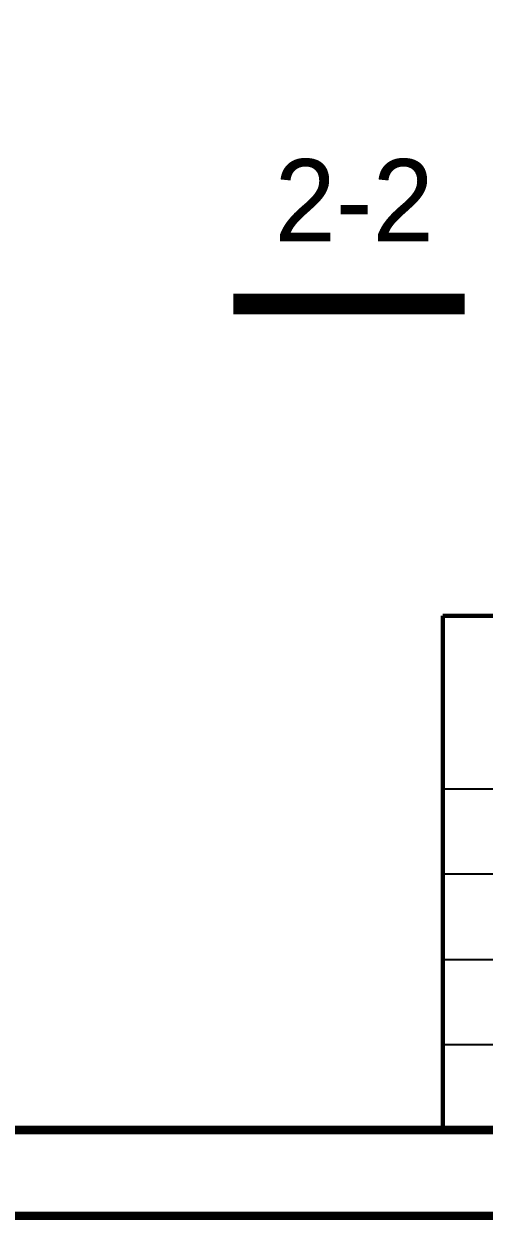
# Model space of a CAD drawing. Extents: x 31132 to 885236, y 345273 to 1212165.
# Drawn here: x 268425 to 271776, y 536341 to 545062 of the extents above; entities that cross this region are included whole.
import ezdxf
from ezdxf.enums import TextEntityAlignment as Align

# ---------------------------------------------------------------- set-up
doc = ezdxf.new("R2010")
doc.units = 0
doc.header["$LTSCALE"] = 1000
for name, color, linetype in [('PUB_TITLE', 4, 'CONTINUOUS'), ('TK', 4, 'CONTINUOUS'), ('图名', 7, 'CONTINUOUS')]:
    doc.layers.add(name, color=color, linetype=linetype)
doc.styles.add('STYLE1', font='')
doc.styles.get('STYLE1').set_extended_font_data('Structure Fonts')

msp = doc.modelspace()

# ---------------------------------------------------------------- linework, layer by layer
at = {"layer": 'PUB_TITLE', "color": 4}
for p, q in [((271475.3, 539484.75), (285537.8, 539484.75)), ((275891.17, 538862.89), (271475.3, 538862.89)), ((271475.3, 538241.02), (285537.8, 538241.02)), ((275891.17, 537619.15), (271475.3, 537619.15))]:
    msp.add_line(p, q, dxfattribs=at)
at = {"layer": 'PUB_TITLE', "color": 4, "const_width": 31.25}
for points in [[(271475.3, 540747.28), (271475.3, 536997.28)], [(285537.8, 540747.28), (271475.3, 540747.28)]]:
    msp.add_lwpolyline(points, dxfattribs=at)
at = {"layer": 'TK', "const_width": 62.5}
for points in [[(233662.8, 536372.28), (233662.8, 573497.28), (286162.8, 573497.28), (286162.8, 536372.28)], [(236787.8, 536997.28), (236787.8, 572872.28), (285537.8, 572872.28), (285537.8, 536997.28)]]:
    msp.add_lwpolyline(points, close=True, dxfattribs=at)
at = {"layer": '图名', "const_width": 150}
msp.add_lwpolyline([(271635.7, 543020.1), (269949.01, 543020.1)], dxfattribs=at)

# ---------------------------------------------------------------- texts
at = {"layer": '图名', "style": 'STYLE1'}
msp.add_text('2-2', height=600, dxfattribs=at).set_placement((270830.63, 543475.95), align=Align.CENTER)

doc.saveas('drawing.dxf')
